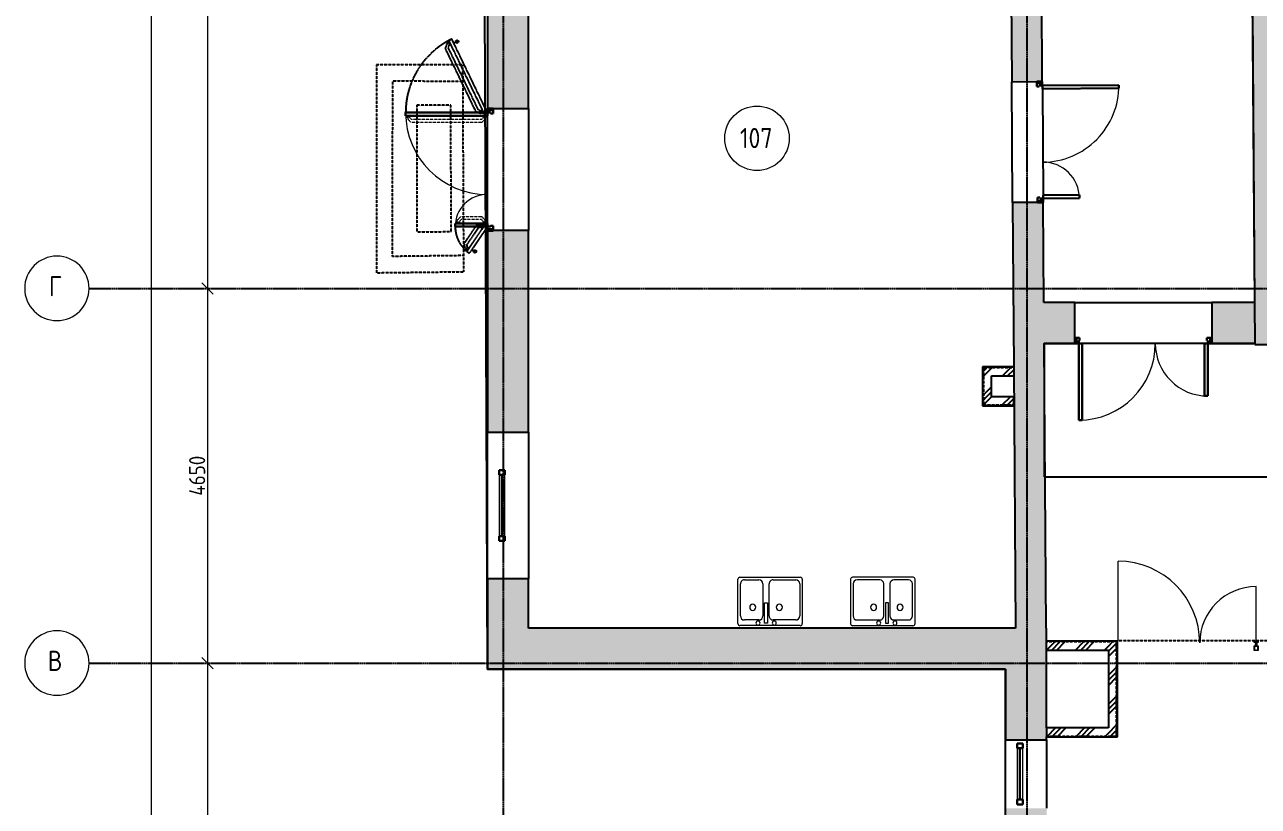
# Model space of a CAD drawing. Header units: millimetres. Extents: x -99936 to 523262, y -63190 to 327013.
# Drawn here: x -11886 to 3430, y 6829 to 16529 of the extents above; entities that cross this region are included whole.
import ezdxf

# ---------------------------------------------------------------- set-up
doc = ezdxf.new("R2010")
doc.units = ezdxf.units.MM
for name, pattern in [('ADSK_Линия сетки', [25, 20, -2.5, 0, -2.5]), ('ADSK_Сверху', [4.5, 3, -1.5]), ('ADSK_Снесено', [4.5, 3, -1.5]), ('ADSK_Штриховая_ш2 п1', [3, 2, -1])]:
    doc.linetypes.add(name, pattern=pattern)
for name, color, linetype, lineweight, true_color in [('_ Окна', 5, 'Continuous', 30, 0x0000ff), ('Линии', 7, 'Continuous', 9, 0x00a600), ('Стены внутренние', 5, 'Continuous', 18, 0x0000ff), ('Стены наружные', 1, 'ADSK_Снесено', 18, 0xff0000)]:
    doc.layers.add(name, color=color, linetype=linetype, lineweight=lineweight, true_color=true_color)
for name, color, linetype, lineweight in [('Витраж', 251, 'Continuous', 18), ('Двери', 251, 'Continuous', 18), ('Марки помещений', 7, 'Continuous', 20), ('Окна', 251, 'Continuous', 18), ('Оси', 7, 'Continuous', 9), ('Перекрытие', 7, 'Continuous', 18), ('Сантехника', 251, 'Continuous', 18), ('Узлы', 7, 'Continuous', 18)]:
    doc.layers.add(name, color=color, linetype=linetype, lineweight=lineweight)
doc.layers.get('Витраж').off()
doc.styles.add('GOST Common_1', font='GOST Common_0.ttf', dxfattribs={"width": 0.9, "height": 200})
doc.styles.add('GOST Common_2', font='GOST Common_0.ttf', dxfattribs={"width": 0.9, "height": 250})
doc.styles.add('ISOCPEUR', font='isocpeur.ttf', dxfattribs={"height": 250})
doc.dimstyles.new('ADSK_Основной_2_мм_Округление_до_1_мм', dxfattribs={"dimscale": 304.8, "dimtxt": 201.142999, "dimasz": 0.463911, "dimexe": 0.492126, "dimexo": 0.492126, "dimgap": 0.098425, "dimtad": 1, "dimdec": 0, "dimdsep": 46, "dimtxsty": 'GOST Common_1', "dimblk1": 'OBLIQUE', "dimblk2": 'OBLIQUE', "dimsah": 1, "dimcen": 0.09, "dimdle": 0.492126, "dimazin": 2, "dimtfac": 1, "dimtdec": 4, "dimtix": 1, "dimtmove": 0, "dimatfit": 3, "dimfxl": 1, "dimtvp": 1, "dimtolj": 1, "dimtzin": 0, "dimlwd": 20, "dimlwe": 20, "dimarcsym": 2})
pattern_1 = [(45, (0, 0), (-179.605, 179.605), []), (45, (63.5, 0), (0, 359.21), []), (45, (-63.5, 0), (0, 359.21), [])]

# ---------------------------------------------------------------- blocks, each defined once
blk = doc.blocks.new('Витраж-тент со смещением вовне - 60мм 30 сдвиг-1466941-01 План 1-го этажа маркировочный')
at = {"layer": '_ Окна'}
for p, q in [((-379, 25), (-379, -45)), ((-379, 25), (-319, 25)), ((-379, -45), (-379, 25)), ((-319, 25), (-319, -45)), ((379, 25), (319, 25)), ((319, 25), (319, -45)), ((379, -45), (379, 25)), ((379, -45), (379, 25)), ((-319, -45), (-379, -45)), ((-319, -10), (319, -10)), ((319, -45), (379, -45))]:
    blk.add_line(p, q, dxfattribs=at)
at = {"layer": 'Окна'}
for p, q in [((319, 25), (-319, 25)), ((-319, -45), (319, -45))]:
    blk.add_line(p, q, dxfattribs=at)
blk = doc.blocks.new('Витраж-тент со смещением вовне - 60мм 30 сдвиг-1466942-01 План 1-го этажа маркировочный')
at = {"layer": '_ Окна'}
for p, q in [((-440, 25), (-440, -45)), ((-440, 25), (-380, 25)), ((-440, -45), (-440, 25)), ((-380, 25), (-380, -45)), ((440, 25), (380, 25)), ((380, 25), (380, -45)), ((440, -45), (440, 25)), ((440, -45), (440, 25)), ((-380, -45), (-440, -45)), ((-380, -10), (380, -10)), ((380, -45), (440, -45))]:
    blk.add_line(p, q, dxfattribs=at)
at = {"layer": 'Окна'}
for p, q in [((380, 25), (-380, 25)), ((-380, -45), (380, -45))]:
    blk.add_line(p, q, dxfattribs=at)
blk = doc.blocks.new('AC_Дверь_Двупольная - Д-11п 1500х2200h-2039715-01 План 1-го этажа маркировочный')
at = {"layer": 'Двери', "lineweight": 30}
for p, q in [((-700, 1140), (-660, 1140)), ((-700, 190), (-700, 1140)), ((-660, 1140), (-660, 190)), ((700, 640), (660, 640)), ((660, 640), (660, 190)), ((700, 190), (700, 640)), ((-750, 190), (-730, 190)), ((-750, 120), (-750, 190)), ((-730, 190), (-700, 190)), ((-730, 120), (-730, 190)), ((-730, 190), (-730, 120)), ((-660, 190), (-700, 190)), ((-700, 190), (-700, 150)), ((660, 190), (700, 190)), ((730, 190), (700, 190)), ((700, 190), (700, 150)), ((730, 120), (730, 190)), ((750, 190), (730, 190)), ((730, 190), (730, 120)), ((750, 120), (750, 190)), ((-730, 120), (-750, 120)), ((-690, 120), (-730, 120)), ((-700, 150), (-690, 150)), ((-690, 150), (-690, 120)), ((700, 150), (690, 150)), ((690, 150), (690, 120)), ((690, 120), (730, 120)), ((730, 120), (750, 120))]:
    blk.add_line(p, q, dxfattribs=at)
at = {"layer": 'Двери'}
for centre, radius, start, end in [((-700, 190), 950, 360, 90), ((700, 190), 450, 90, 180)]:
    blk.add_arc(centre, radius, start, end, dxfattribs=at)
blk = doc.blocks.new('AC_Дверь_Двупольная - Д-15л 1700х2200h-2039711-01 План 1-го этажа маркировочный')
at = {"layer": 'Двери', "lineweight": 30}
for p, q in [((800, 1205), (760, 1205)), ((760, 1205), (760, 255)), ((800, 255), (800, 1205)), ((-800, 905), (-760, 905)), ((-800, 255), (-800, 905)), ((-760, 905), (-760, 255)), ((-850, 255), (-830, 255)), ((-850, 185), (-850, 255)), ((-830, 185), (-850, 185)), ((-830, 255), (-800, 255)), ((-830, 185), (-830, 255)), ((-830, 255), (-830, 185)), ((-790, 185), (-830, 185)), ((-760, 255), (-800, 255)), ((-800, 255), (-800, 215)), ((-800, 215), (-790, 215)), ((-790, 215), (-790, 185)), ((760, 255), (800, 255)), ((800, 215), (790, 215)), ((790, 215), (790, 185)), ((790, 185), (830, 185)), ((830, 255), (800, 255)), ((800, 255), (800, 215)), ((830, 185), (830, 255)), ((850, 255), (830, 255)), ((830, 255), (830, 185)), ((830, 185), (850, 185)), ((850, 185), (850, 255))]:
    blk.add_line(p, q, dxfattribs=at)
at = {"layer": 'Двери'}
for centre, radius, start, end in [((800, 255), 950, 90, 180), ((-800, 255), 650, 360, 90)]:
    blk.add_arc(centre, radius, start, end, dxfattribs=at)
blk = doc.blocks.new('AC_Дверь_Двупольная - ДН-6л 1515х2200h-2039697-01 План 1-го этажа маркировочный')
at = {"layer": 'Двери', "linetype": 'ADSK_Сверху', "lineweight": 9}
for p, q in [((628, 1244), (585, 1202)), ((651, 1226), (621, 1196)), ((651, 1244), (628, 1244)), ((667, 1255), (651, 1255)), ((651, 1255), (651, 1217)), ((651, 1236), (651, 1244)), ((585, 323), (585, 1202)), ((621, 329), (621, 1196)), ((651, 1217), (667, 1217)), ((-668, 640), (-652, 640)), ((-652, 640), (-652, 602)), ((-652, 621), (-652, 629)), ((-652, 629), (-628, 629)), ((-628, 629), (-585, 587)), ((-652, 602), (-668, 602)), ((-652, 611), (-621, 581)), ((-621, 329), (-621, 581)), ((-585, 323), (-585, 587)), ((-652, 309), (-668, 309)), ((-652, 299), (-621, 329)), ((-652, 270), (-652, 309)), ((-628, 281), (-585, 323)), ((628, 281), (585, 323)), ((651, 299), (621, 329)), ((651, 270), (651, 309)), ((651, 309), (667, 309)), ((-668, 270), (-652, 270)), ((-652, 289), (-652, 281)), ((-652, 281), (-628, 281)), ((651, 281), (628, 281)), ((667, 270), (651, 270))]:
    blk.add_line(p, q, dxfattribs=at)
at = {"layer": 'Двери', "lineweight": 30}
for p, q in [((707, 1270), (667, 1270)), ((667, 1270), (667, 255)), ((707, 255), (707, 1270)), ((-708, 655), (-668, 655)), ((-708, 255), (-708, 655)), ((-668, 655), (-668, 255)), ((-758, 255), (-738, 255)), ((-758, 185), (-758, 255)), ((-738, 185), (-758, 185)), ((-738, 255), (-708, 255)), ((-738, 185), (-738, 255)), ((-738, 255), (-738, 185)), ((-698, 185), (-738, 185)), ((-668, 255), (-708, 255)), ((-708, 255), (-708, 215)), ((-708, 215), (-698, 215)), ((-698, 215), (-698, 185)), ((667, 255), (707, 255)), ((707, 215), (697, 215)), ((697, 215), (697, 185)), ((697, 185), (737, 185)), ((737, 255), (707, 255)), ((707, 255), (707, 215)), ((737, 185), (737, 255)), ((757, 255), (737, 255)), ((737, 255), (737, 185)), ((737, 185), (757, 185)), ((757, 185), (757, 255))]:
    blk.add_line(p, q, dxfattribs=at)
at = {"layer": 'Двери'}
for centre, radius, start, end in [((707, 255), 1015, 90, 180), ((-708, 255), 400, 360, 90)]:
    blk.add_arc(centre, radius, start, end, dxfattribs=at)
blk = doc.blocks.new('Прямоугольный импост - 48х116-1503859-01 План 1-го этажа маркировочный')
at = {"layer": 'Узлы', "color": 5, "true_color": 0x0000ff}
for p, q in [((-24, 77), (-24, 20)), ((24, 77), (-24, 77)), ((-24, 20), (-18, 20)), ((-21, 23), (-21, 74)), ((-21, 74), (-17, 74)), ((-21, 26), (-21, 23)), ((-21, 23), (-21, 23)), ((-4, 27), (-20, 27)), ((-17, 24), (-16, 24)), ((-15, 72), (-15, 71)), ((-15, 71), (-9, 71)), ((-15, 20), (-12, 20)), ((-11, 21), (-11, 24)), ((-10, 24), (-6, 24)), ((-10, 24), (-10, 22)), ((-10, 22), (-8, 22)), ((-9, 71), (-9, 72)), ((-8, 74), (8, 74)), ((-8, 22), (-8, 2)), ((-8, 2), (-7, 2)), ((-8, -14), (-8, 0)), ((-7, 0), (-8, 0)), ((-6, 2), (-6, 1)), ((-5, 24), (-5, 21)), ((-5, 5), (-5, 23)), ((-3, 5), (-5, 5)), ((-4, 20), (-1, 20)), ((-3, 24), (-3, 25)), ((3, 24), (-3, 24)), ((-3, -1), (-1, 4)), ((-1, 20), (0, 21)), ((0, 21), (1, 20)), ((1, 20), (4, 20)), ((1, 4), (3, -1)), ((3, 25), (3, 24)), ((5, 5), (3, 5)), ((20, 27), (4, 27)), ((5, 21), (5, 24)), ((5, 23), (5, 5)), ((6, 24), (10, 24)), ((6, 1), (6, 2)), ((7, 2), (8, 2)), ((8, 0), (7, 0)), ((8, 2), (8, 22)), ((8, 22), (10, 22)), ((8, -14), (8, 0)), ((9, 72), (9, 71)), ((9, 71), (15, 71)), ((10, 22), (10, 24)), ((11, 24), (11, 21)), ((12, 20), (15, 20)), ((15, 71), (15, 72)), ((16, 24), (17, 24)), ((17, 74), (21, 74)), ((18, 20), (24, 20)), ((21, 74), (21, 23)), ((21, 23), (21, 26)), ((21, 23), (21, 23)), ((24, 20), (24, 77)), ((-24, -20), (-24, -25)), ((-24, -27), (-24, -39)), ((-24, -39), (24, -39)), ((-21, -20), (-23, -20)), ((-23, -25), (-22, -25)), ((-23, -38), (-23, -28)), ((-23, -28), (-22, -28)), ((-7, -38), (-23, -38)), ((-22, -26), (-22, -26)), ((-22, -28), (-19, -33)), ((-18, -23), (-21, -23)), ((-19, -29), (-19, -25)), ((-19, -25), (-16, -25)), ((-17, -32), (-19, -29)), ((-6, -20), (-17, -20)), ((-15, -24), (-15, -22)), ((-15, -22), (-8, -22)), ((-7, -14), (-8, -14)), ((-8, -22), (-8, -23)), ((0, -23), (-8, -23)), ((-7, -14), (-7, -14)), ((-7, -14), (-6, -14)), ((0, -38), (-7, -38)), ((-6, -14), (-4, -14)), ((-5, -19), (-6, -20)), ((-2, -1), (-5, -4)), ((-5, -4), (-5, -14)), ((-5, -4), (5, -4)), ((5, -20), (-5, -20)), ((-5, -20), (-5, -19)), ((-4, -14), (-4, -14)), ((-4, -14), (-4, -14)), ((-4, -14), (-3, -14)), ((-3, -14), (-3, -1)), ((2, -1), (-2, -1)), ((0, -22), (0, -23)), ((0, -23), (0, -22)), ((8, -23), (0, -23)), ((16, -38), (0, -38)), ((5, -4), (2, -1)), ((3, -1), (3, -14)), ((3, -14), (4, -14)), ((4, -14), (4, -14)), ((4, -14), (4, -14)), ((4, -14), (6, -14)), ((5, -4), (5, -14)), ((6, -20), (5, -19)), ((5, -19), (5, -20)), ((6, -14), (7, -14)), ((17, -20), (6, -20)), ((7, -14), (7, -14)), ((8, -14), (7, -14)), ((8, -23), (8, -22)), ((8, -22), (15, -22)), ((15, -22), (15, -24)), ((16, -25), (19, -25)), ((23, -38), (16, -38)), ((17, -22), (17, -22)), ((19, -29), (17, -32)), ((21, -23), (18, -23)), ((19, -25), (19, -29)), ((19, -33), (22, -28)), ((23, -20), (21, -20)), ((22, -22), (22, -22)), ((22, -25), (23, -25)), ((22, -26), (22, -26)), ((22, -28), (23, -28)), ((23, -28), (23, -38)), ((24, -25), (24, -20)), ((24, -39), (24, -27))]:
    blk.add_line(p, q, dxfattribs=at)
at = {"layer": 'Узлы', "color": 5, "lineweight": 9, "true_color": 0x0000ff}
for p, q in [((0, 29), (-2, 27)), ((-2, 27), (-2, -1)), ((2, 27), (0, 29)), ((2, -1), (2, 27)), ((-8, -20), (-8, -14)), ((-6, -24), (-6, -23)), ((6, -24), (-6, -24)), ((-5, -27), (-5, -24)), ((-5, -27), (5, -27)), ((4, -28), (-4, -28)), ((-3, -14), (-3, -20)), ((-3, -27), (-3, -24)), ((3, -14), (3, -20)), ((3, -27), (3, -24)), ((5, -27), (5, -24)), ((6, -23), (6, -24)), ((8, -14), (8, -20))]:
    blk.add_line(p, q, dxfattribs=at)
at = {"layer": 'Узлы', "color": 5, "true_color": 0x0000ff}
for centre, radius, start, end in [((-20, 26), 0.762, 90, 180), ((-17, 23), 1.27, 90, 180), ((-16, 23), 2.29, 180, 225.1897), ((-18, 21), 0.381, 270, 45.1897), ((-17, 72), 1.52, 0, 90), ((-16, 23), 1.27, 0, 90), ((-17, 23), 2.29, 314.8103, 0), ((-15, 21), 0.381, 134.8103, 270), ((-12, 21), 0.762, 270, 0), ((-10, 24), 0.762, 90, 180), ((-10, 22), 0.762, 180, 270), ((-8, 72), 1.52, 90, 180), ((-8, 2), 0.254, 180, 270), ((-8, 0), 0.254, 90, 180), ((-7, 23), 1.52, 360, 90), ((-7, 2), 0.254, 360, 90), ((-7, 1), 0.254, 270, 360), ((-6, 24), 0.762, 0, 90), ((-4, 21), 0.762, 180, 270), ((-4, 25), 1.52, 360, 90), ((0, 4), 3.63, 17.5064, 162.4936), ((0, 4), 1.09, 15, 165), ((4, 25), 1.52, 90, 180), ((4, 21), 0.762, 270, 0), ((6, 24), 0.762, 90, 180), ((7, 23), 1.52, 90, 180), ((7, 2), 0.254, 90, 180), ((7, 1), 0.254, 180, 270), ((8, 72), 1.52, 0, 90), ((8, 2), 0.254, 270, 0), ((8, 0), 0.254, 0, 90), ((10, 24), 0.762, 0, 90), ((10, 22), 0.762, 270, 0), ((12, 21), 0.762, 180, 270), ((17, 72), 1.52, 90, 180), ((16, 23), 1.27, 90, 180), ((17, 23), 2.29, 180, 225.1897), ((15, 21), 0.381, 270, 45.1897), ((17, 23), 1.27, 0, 90), ((16, 23), 2.29, 314.8103, 0), ((18, 21), 0.381, 134.8103, 270), ((20, 26), 0.762, 0, 90), ((-23, -20), 0.508, 90, 180), ((-23, -25), 0.762, 180, 270), ((-22, -27), 1.52, 90, 180), ((-20, -22), 2.29, 134.8103, 180), ((-21, -22), 1.27, 180, 270), ((-22, -27), 1.27, 288.6629, 90), ((-22, -27), 1.02, 270, 90), ((-21, -20), 0.381, 314.8103, 90), ((-18, -32), 1.02, 210, 30), ((-17, -20), 0.381, 90, 225.1897), ((-19, -22), 2.29, 0, 45.1897), ((-18, -22), 1.27, 270, 0), ((-16, -24), 1.52, 270, 0), ((16, -24), 1.52, 180, 270), ((17, -20), 0.381, 314.8103, 90), ((19, -22), 2.29, 134.8103, 180), ((18, -22), 1.27, 180, 270), ((18, -32), 1.02, 150, 330), ((20, -22), 2.29, 0, 45.1897), ((21, -20), 0.381, 90, 225.1897), ((21, -22), 1.27, 270, 0), ((22, -27), 1.27, 90, 251.3371), ((22, -27), 1.02, 90, 270), ((22, -27), 1.52, 360, 90), ((23, -20), 0.508, 0, 90), ((23, -25), 0.762, 270, 0)]:
    blk.add_arc(centre, radius, start, end, dxfattribs=at)
at = {"layer": 'Узлы', "color": 5, "lineweight": 9, "true_color": 0x0000ff}
for centre, radius, start, end in [((-4, -27), 1.38, 200.9416, 339.0732), ((0, -24), 4.19, 234.2873, 305.7127), ((4, -27), 1.38, 200.9416, 339.0732)]:
    blk.add_arc(centre, radius, start, end, dxfattribs=at)
blk = doc.blocks.new('Дверь-Витраж-Двойная-Витрина - Дв-3-1857484-01 План 1-го этажа маркировочный')
at = {"layer": 'Двери'}
for p, q in [((-857.40625, 40), (-857.40625, 1030.3625)), ((857.40625, 40), (857.40625, 715.55))]:
    blk.add_line(p, q, dxfattribs=at)
for centre, radius, start, end in [((-857.40625, 15.55), 1014.8125, 0, 90), ((857.40625, 15.55), 700, 90, 180)]:
    blk.add_arc(centre, radius, start, end, dxfattribs=at)
blk = doc.blocks.new('Раковина-Двойная-2D - 800 x 600 мм-1933146-01 План 1-го этажа маркировочный')
at = {"layer": 'Сантехника'}
for p, q in [((660, 616), (-93, 616)), ((-118, 591), (-118, 41)), ((-87, 534), (-87, 136)), ((244, 584), (-37, 584)), ((294, 136), (294, 534)), ((370, 534), (370, 136)), ((600, 584), (420, 584)), ((650, 136), (650, 534)), ((682, 41), (682, 591)), ((313, 301), (313, 46)), ((351, 301), (313, 301)), ((351, 46), (351, 301)), ((-93, 16), (656, 16)), ((-37, 86), (244, 86)), ((313, 46), (351, 46)), ((420, 86), (600, 86))]:
    blk.add_line(p, q, dxfattribs=at)
for centre, radius, start, end in [((-93, 591), 25.4, 90, 180), ((656, 591), 25.4, 0.0203, 90.0203), ((-37, 534), 50, 90, 180), ((244, 534), 50, 360, 90), ((420, 534), 50, 90, 180), ((600, 534), 50, 360, 90), ((167, 244), 38.1, 360, 180), ((167, 244), 38.1, 180, 360), ((496, 244), 38.1, 360, 180), ((496, 244), 38.1, 180, 360), ((-93, 41), 25.4, 180, 270), ((-37, 136), 50, 180, 270), ((230, 48), 25.4, 360, 180), ((230, 48), 25.4, 180, 360), ((244, 136), 50, 270, 0), ((420, 136), 50, 180, 270), ((432, 48), 25.4, 360, 180), ((432, 48), 25.4, 180, 360), ((600, 136), 50, 270, 0), ((656, 41), 25.4, 270, 0)]:
    blk.add_arc(centre, radius, start, end, dxfattribs=at)
blk = doc.blocks.new('Раковина-Двойная-2D - 800 x 600 мм-1933214-01 План 1-го этажа маркировочный')
at = {"layer": 'Сантехника'}
for p, q in [((-118, -591), (-118, -41)), ((-93, -16), (656, -16)), ((-87, -534), (-87, -136)), ((-37, -86), (244, -86)), ((294, -136), (294, -534)), ((313, -301), (313, -46)), ((313, -46), (351, -46)), ((351, -46), (351, -301)), ((370, -534), (370, -136)), ((420, -86), (600, -86)), ((650, -136), (650, -534)), ((682, -41), (682, -591)), ((351, -301), (313, -301)), ((244, -584), (-37, -584)), ((600, -584), (420, -584)), ((660, -616), (-93, -616))]:
    blk.add_line(p, q, dxfattribs=at)
for centre, radius, start, end in [((-93, -41), 25.4, 90, 180), ((-37, -136), 50, 90, 180), ((230, -48), 25.4, 0, 180), ((230, -48), 25.4, 180, 0), ((244, -136), 50, 360, 90), ((420, -136), 50, 90, 180), ((432, -48), 25.4, 0, 180), ((432, -48), 25.4, 180, 0), ((600, -136), 50, 0, 90), ((656, -41), 25.4, 0, 90), ((167, -244), 38.1, 0, 180), ((167, -244), 38.1, 180, 0), ((496, -244), 38.1, 0, 180), ((496, -244), 38.1, 180, 0), ((-93, -591), 25.4, 180, 270), ((-37, -534), 50, 180, 270), ((244, -534), 50, 270, 0), ((420, -534), 50, 180, 270), ((600, -534), 50, 270, 0), ((656, -591), 25.4, 269.9797, 359.9797)]:
    blk.add_arc(centre, radius, start, end, dxfattribs=at)
blk = doc.blocks.new('Ось сетки - Круг_Ø8 мм-6577-01 План 1-го этажа маркировочный')
at = {"layer": 'Оси', "lineweight": 20}
for start, end in [(360, 180), (180, 360)]:
    blk.add_arc((0, 0), 4, start, end, dxfattribs=at)
blk = doc.blocks.new('ADSK_Марка_Помещение_ОдноЗначение - Номер-247393-01 План 1-го этажа маркировочный')
at = {"layer": 'Марки помещений'}
blk.add_circle((0, 0), 4, dxfattribs=at)
blk = doc.blocks.new('_Oblique')
at = {"color": 0, "linetype": 'ByBlock', "lineweight": -2}
blk.add_line((-0.5, -0.5), (0.5, 0.5), dxfattribs=at)
blk = doc.blocks.new('DIMBLOCK15-01 План 1-го этажа маркировочный')
at = {"color": 0, "lineweight": 20, "transparency": 16777216}
for p, q in [((-9615, 20707), (-9615, 13107)), ((-9665, 20557), (-9765, 20557)), ((-9665, 13257), (-9765, 13257))]:
    blk.add_line(p, q, dxfattribs=at)
at = {"layer": 'Defpoints', "color": 0, "transparency": 16777216}
for p in [(-9515, 20557), (-9615, 13257), (-9515, 13257)]:
    blk.add_point(p, dxfattribs=at)
at = {"color": 0, "lineweight": 20, "transparency": 16777216, "xscale": 141.4, "yscale": 141.4, "zscale": 141.4}
for p, rotation in [((-9615, 20557), 90), ((-9615, 13257), 270)]:
    blk.add_blockref('_Oblique', p, dxfattribs=dict(at, rotation=rotation))
at = {"color": 0, "lineweight": 25, "transparency": 16777216, "insert": (-9745, 16907), "char_height": 200, "width": 605.47, "attachment_point": 5, "rotation": 90, "style": 'GOST Common_1'}
blk.add_mtext('\\A1;7300', dxfattribs=at)
blk = doc.blocks.new('DIMBLOCK16-01 План 1-го этажа маркировочный')
at = {"color": 0, "lineweight": 20, "transparency": 16777216}
for p, q in [((-9615, 13407), (-9615, 8457)), ((-9665, 13257), (-9765, 13257)), ((-9665, 8607), (-9765, 8607))]:
    blk.add_line(p, q, dxfattribs=at)
at = {"layer": 'Defpoints', "color": 0, "transparency": 16777216}
for p in [(-9515, 13257), (-9615, 8607), (-9515, 8607)]:
    blk.add_point(p, dxfattribs=at)
at = {"color": 0, "lineweight": 20, "transparency": 16777216, "xscale": 141.4, "yscale": 141.4, "zscale": 141.4}
for p, rotation in [((-9615, 13257), 90), ((-9615, 8607), 270)]:
    blk.add_blockref('_Oblique', p, dxfattribs=dict(at, rotation=rotation))
at = {"color": 0, "lineweight": 25, "transparency": 16777216, "insert": (-9745, 10932), "char_height": 200, "width": 625.93, "attachment_point": 5, "rotation": 90, "style": 'GOST Common_1'}
blk.add_mtext('\\A1;4650', dxfattribs=at)
blk = doc.blocks.new('DIMBLOCK17-01 План 1-го этажа маркировочный')
at = {"color": 0, "lineweight": 20, "transparency": 16777216}
for p, q in [((-9615, 8757), (-9615, 1957)), ((-9665, 8607), (-9765, 8607)), ((-9665, 2107), (-9765, 2107))]:
    blk.add_line(p, q, dxfattribs=at)
at = {"layer": 'Defpoints', "color": 0, "transparency": 16777216}
for p in [(-9515, 8607), (-9615, 2107), (-9515, 2107)]:
    blk.add_point(p, dxfattribs=at)
at = {"color": 0, "lineweight": 20, "transparency": 16777216, "xscale": 141.4, "yscale": 141.4, "zscale": 141.4}
for p, rotation in [((-9615, 8607), 90), ((-9615, 2107), 270)]:
    blk.add_blockref('_Oblique', p, dxfattribs=dict(at, rotation=rotation))
at = {"color": 0, "lineweight": 25, "transparency": 16777216, "insert": (-9745, 5357), "char_height": 200, "width": 605.47, "attachment_point": 5, "rotation": 90, "style": 'GOST Common_1'}
blk.add_mtext('\\A1;6500', dxfattribs=at)
blk = doc.blocks.new('DIMBLOCK20-01 План 1-го этажа маркировочный')
at = {"color": 0, "lineweight": 20, "transparency": 16777216}
for p, q in [((-10315, 43507), (-10315, -1993)), ((-10365, 43357), (-10465, 43357)), ((-10365, -1843), (-10465, -1843))]:
    blk.add_line(p, q, dxfattribs=at)
at = {"layer": 'Defpoints', "color": 0, "transparency": 16777216}
for p in [(-10215, 43357), (-10315, -1843), (-10215, -1843)]:
    blk.add_point(p, dxfattribs=at)
at = {"color": 0, "lineweight": 20, "transparency": 16777216, "xscale": 141.4, "yscale": 141.4, "zscale": 141.4}
for p, rotation in [((-10315, 43357), 90), ((-10315, -1843), 270)]:
    blk.add_blockref('_Oblique', p, dxfattribs=dict(at, rotation=rotation))
at = {"color": 0, "lineweight": 25, "transparency": 16777216, "insert": (-10445, 20757), "char_height": 200, "width": 777.3, "attachment_point": 5, "rotation": 90, "style": 'GOST Common_1'}
blk.add_mtext('\\A1;45200', dxfattribs=at)

msp = doc.modelspace()

# ---------------------------------------------------------------- hatches: boundary and pattern name
at = {"layer": 'Стены внутренние', "lineweight": 25, "true_color": 0x636466}
h = msp.add_hatch(color=251, dxfattribs=at)
h.paths.add_polyline_path([(795.639, 9039.252), (758.964, 14323.567), (378.973, 14320.93), (415.63, 9039.252), (771.126, 9039.252)])
h.paths.add_polyline_path([(368.563, 15820.894), (748.554, 15823.531), (716.715, 20410.991), (336.706, 20410.991)])
msp.add_hatch(color=251, dxfattribs=at).paths.add_polyline_path([(3385.31, 12558.314), (3765.311, 12559.471), (3710.121, 20408.632), (3433.499, 20408.632), (3433.499, 20410.991), (3330.095, 20410.991), (3385.302, 12559.471)])
h = msp.add_hatch(color=251, dxfattribs=at)
h.paths.add_polyline_path([(2851.702, 12571.218), (3385.219, 12571.218), (3381.633, 13081.218), (2851.702, 13081.218), (2851.702, 12641.218)])
h.paths.add_polyline_path([(1047.013, 12571.218), (1151.702, 12571.218), (1151.702, 13081.218), (767.587, 13081.218), (771.126, 12571.218), (795.639, 12571.218)])
h = msp.add_hatch(dxfattribs=at)
h.set_pattern_fill('FP_3', color=251, style=0, pattern_type=2)
h.set_pattern_definition(pattern_1)
h.paths.add_polyline_path([(117.509, 11909.869), (117.509, 12272.016), (17.509, 12272.016), (17.509, 11909.869)])
h = msp.add_hatch(dxfattribs=at)
h.set_pattern_fill('FP_3', color=251, style=0, pattern_type=2)
h.set_pattern_definition(pattern_1)
h.paths.add_polyline_path([(378.973, 12172.016), (393.888, 12172.016), (393.194, 12272.016), (117.509, 12272.016), (117.509, 12172.016)])
h = msp.add_hatch(dxfattribs=at)
h.set_pattern_fill('FP_3', color=251, style=0, pattern_type=2)
h.set_pattern_definition(pattern_1)
h.paths.add_polyline_path([(378.973, 11809.869), (396.401, 11809.869), (395.707, 11909.869), (17.509, 11909.869), (17.509, 11809.869)])
h = msp.add_hatch(dxfattribs=at)
h.set_pattern_fill('FP_3', color=251, style=0, pattern_type=2)
h.set_pattern_definition(pattern_1)
h.paths.add_polyline_path([(1568.378, 8768.396), (1568.378, 8868.396), (800.499, 8868.396), (800.499, 8768.396), (1047.013, 8768.396)])
h = msp.add_hatch(dxfattribs=at)
h.set_pattern_fill('FP_3', color=251, style=0, pattern_type=2)
h.set_pattern_definition(pattern_1)
h.paths.add_polyline_path([(1668.378, 7701.385), (1668.378, 8868.396), (1568.378, 8868.396), (1568.378, 7701.385)])
h = msp.add_hatch(dxfattribs=at)
h.set_pattern_fill('FP_3', color=251, style=0, pattern_type=2)
h.set_pattern_definition(pattern_1)
h.paths.add_polyline_path([(800.499, 7701.385), (1568.378, 7701.385), (1568.378, 7801.385), (800.499, 7801.385)])
at = {"layer": 'Стены наружные', "linetype": 'Continuous', "lineweight": 25, "true_color": 0x636466}
h = msp.add_hatch(color=251, dxfattribs=at)
h.paths.add_polyline_path([(-5801.706, 9039.252), (-5631.042, 9039.252), (-5631.042, 9651.925), (-6141.042, 9651.925), (-6141.042, 9039.252)])
h.paths.add_polyline_path([(-6141.042, 11471.925), (-5631.042, 11471.925), (-5631.042, 13973.303), (-6141.042, 13973.303)])
h.paths.add_polyline_path([(-6071.042, 15488.303), (-5631.042, 15488.303), (-5631.042, 18013.872), (-6141.042, 18013.872), (-6141.042, 15488.303)])
h.paths.add_polyline_path([(-5801.706, 19833.872), (-5631.042, 19833.872), (-5631.042, 20920.991), (-6141.042, 20920.991), (-6141.042, 19833.872)])
msp.add_hatch(color=251, dxfattribs=at).paths.add_polyline_path([(800.499, 8529.252), (800.499, 9039.252), (-6141.042, 9039.252), (-6141.042, 8529.252), (631.316, 8529.252)])
h = msp.add_hatch(color=251, dxfattribs=at)
h.paths.add_polyline_path([(800.499, 272.021), (800.499, 1293.008), (290.499, 1293.008), (290.499, 272.021), (642.359, 272.021)])
h.paths.add_polyline_path([(630.779, 2143.008), (800.499, 2143.008), (800.499, 3145.883), (290.499, 3145.883), (290.499, 2143.008)])
h.paths.add_polyline_path([(637.69, 3995.883), (800.499, 3995.883), (800.499, 4997.905), (290.499, 4997.905), (290.499, 3995.883), (630.779, 3995.883)])
h.paths.add_polyline_path([(290.499, 5847.905), (800.499, 5847.905), (800.499, 6805.894), (290.499, 6805.894)])
h.paths.add_polyline_path([(800.499, 7655.894), (800.499, 8529.252), (290.499, 8529.252), (290.499, 7655.894), (632.544, 7655.894)])

# ---------------------------------------------------------------- linework, layer by layer
at = {"linetype": 'ADSK_Линия сетки', "lineweight": 25}
for p, q in [((-5940.09, -4984.787), (-5940.09, 44421.852)), ((559.91, -4984.787), (559.91, 44421.852)), ((-11086.225, 13256.788), (57141.718, 13256.788)), ((-11086.225, 8606.788), (57141.718, 8606.788))]:
    msp.add_line(p, q, dxfattribs=at)
at = {"color": 251, "lineweight": 25, "true_color": 0x636466}
for points in [[(290.499, 8529.252), (-6141.042, 8529.252), (-6278.751, 43728.869), (3943.499, 43728.869), (3943.499, 20918.632), (3330.095, 20918.632), (3381.633, 13081.218)], [(46033.212, 20934.059), (46033.212, 43759.207), (56032.618, 43759.207), (56213.949, 8532.302), (49933.401, 8532.302), (49933.401, 150.232), (42036.932, 150.232), (42036.932, 2106.788), (31235.974, 2186.478), (31336.395, 2185.737), (31336.395, -2732.567), (18972.644, -2732.567), (18972.644, 2186.478), (8272.997, 2186.478), (8272.997, 272.021), (290.499, 306.788), (290.499, 8529.252)], [(771.126, 10918.396), (46719.852, 10918.396), (46719.852, 20904.566), (46033.212, 20934.059)], [(3381.633, 13081.218), (3385.219, 12571.218), (771.126, 12571.218), (771.126, 10918.396)]]:
    msp.add_lwpolyline(points, dxfattribs=at)
at = {"layer": 'Линии', "color": 251, "linetype": 'ADSK_Штриховая_ш2 п1', "lineweight": 25, "true_color": 0x636466}
for p, q in [((-6643.819, 16294.211), (-6663.7, 16237.04)), ((-6281.083, 15446.461), (-6663.7, 16237.04)), ((-6622.486, 16304.535), (-6643.819, 16294.211)), ((-6614.329, 16287.679), (-6628.31, 16247.473)), ((-6250.944, 15467.743), (-6628.31, 16247.473)), ((-6612.68, 16321.002), (-6627.082, 16314.031)), ((-6627.082, 16314.031), (-6610.31, 16279.377)), ((-6619.215, 16334.503), (-6583.21, 16351.929)), ((-6177.047, 15420.877), (-6619.215, 16334.503)), ((-6610.31, 16279.377), (-6595.908, 16286.347)), ((-6141.042, 15438.303), (-6583.21, 16351.929)), ((-6517.263, 16318.965), (-6557.769, 16299.362)), ((-6141.042, 15438.303), (-6141.042, 15488.303)), ((-6223.912, 15426.581), (-6281.083, 15446.461)), ((-6210.737, 15453.762), (-6250.944, 15467.743)), ((-6202.579, 15436.905), (-6223.912, 15426.581)), ((-6214.755, 15462.064), (-6200.353, 15469.034)), ((-6197.984, 15427.409), (-6214.755, 15462.064)), ((-6183.582, 15434.379), (-6197.984, 15427.409)), ((-6177.047, 15420.877), (-6141.042, 15438.303)), ((-6280.783, 14035.565), (-6428.683, 13817.728)), ((-6174.135, 14045.771), (-6398.821, 13714.839)), ((-6254.054, 14010.132), (-6395.183, 13802.268)), ((-6141.042, 14023.303), (-6365.728, 13692.37)), ((-6221.332, 14046.933), (-6280.783, 14035.565)), ((-6212.243, 14018.127), (-6254.054, 14010.132)), ((-6201.724, 14033.62), (-6221.332, 14046.933)), ((-6195.798, 14042.349), (-6217.424, 14010.496)), ((-6217.424, 14010.496), (-6204.187, 14001.509)), ((-6182.561, 14033.361), (-6195.798, 14042.349)), ((-6141.042, 14023.303), (-6174.135, 14045.771)), ((-6141.042, 13973.303), (-6141.042, 14023.303)), ((-6417.314, 13758.277), (-6428.683, 13817.728)), ((-6387.187, 13760.457), (-6395.183, 13802.268)), ((-6397.706, 13744.964), (-6417.314, 13758.277)), ((-6403.632, 13736.236), (-6382.006, 13768.088)), ((-6390.395, 13727.249), (-6403.632, 13736.236)), ((-6365.728, 13692.37), (-6398.821, 13714.839)), ((-6382.006, 13768.088), (-6368.769, 13759.101)), ((-6295.694, 13715.409), (-6332.924, 13740.686))]:
    msp.add_line(p, q, dxfattribs=at)
for centre in [(-6517.263, 16318.965), (-6295.694, 13715.409)]:
    msp.add_circle(centre, 17, dxfattribs=at)
for centre, radius, start, end in [((-6141.042, 15438.303), 1015, 115.8255993, 180.088892), ((-6141.042, 14023.303), 400, 179.8255993, 235.8255993)]:
    msp.add_arc(centre, radius, start, end, dxfattribs=at)
at = {"layer": 'Перекрытие', "color": 251, "linetype": 'ADSK_Сверху', "lineweight": 25, "true_color": 0x636466}
for p, q in [((-7516.227, 16030.763), (-7519.742, 13450.977)), ((-6448.707, 16030.3), (-7516.227, 16030.763)), ((-6448.707, 16030.3), (-6437.756, 13463.569)), ((-7319.467, 13653.321), (-7316.5, 15830.676)), ((-7316.5, 15830.676), (-6447.853, 15830.3)), ((-7016.908, 15530.546), (-7019.053, 13956.838)), ((-6596.575, 15530.364), (-7016.908, 15530.546)), ((-6589.883, 13961.832), (-6596.575, 15530.364)), ((-7019.053, 13956.838), (-6589.883, 13961.832)), ((-6438.609, 13663.572), (-7319.467, 13653.321)), ((-7519.742, 13450.977), (-6437.756, 13463.569))]:
    msp.add_line(p, q, dxfattribs=at)
at = {"layer": 'Стены внутренние', "color": 251, "lineweight": 25, "true_color": 0x636466}
for p, q in [((336.706, 20410.991), (368.563, 15820.894)), ((748.554, 15823.531), (716.715, 20410.991)), ((3330.095, 20410.991), (3381.633, 13081.218)), ((368.563, 15820.894), (678.556, 15823.045)), ((378.973, 14320.93), (368.563, 15820.894)), ((749.178, 15733.533), (758.34, 14413.565)), ((688.966, 14323.081), (378.973, 14320.93)), ((378.973, 14320.93), (393.11, 12284.016)), ((767.587, 13081.218), (758.964, 14323.567)), ((1151.702, 13081.218), (767.587, 13081.218)), ((1151.702, 12641.218), (1151.702, 13081.218)), ((1151.702, 13081.218), (2851.702, 13081.218)), ((3381.633, 13081.218), (2851.702, 13081.218)), ((2851.702, 13081.218), (2851.702, 12641.218)), ((771.126, 12571.218), (1151.702, 12571.218)), ((795.639, 9039.252), (771.126, 12571.218)), ((2761.702, 12571.218), (1241.702, 12571.218)), ((2851.702, 12571.218), (3385.219, 12571.218)), ((3385.219, 12571.218), (3385.31, 12558.314)), ((3385.31, 12558.314), (4592.058, 12561.987)), ((5.509, 12284.016), (5.509, 11797.869)), ((393.11, 12284.016), (5.509, 12284.016)), ((393.124, 12282.016), (415.63, 9039.252)), ((117.509, 11909.869), (117.509, 12172.016)), ((117.509, 12172.016), (393.888, 12172.016)), ((5.509, 11797.869), (396.484, 11797.869)), ((395.711, 11909.869), (117.509, 11909.869)), ((396.484, 11797.869), (395.711, 11909.869)), ((1680.378, 8880.396), (800.499, 8880.396)), ((800.499, 8768.396), (1568.378, 8768.396)), ((1568.378, 8768.396), (1568.378, 7801.385)), ((1680.378, 7689.385), (1680.378, 8880.396)), ((1568.378, 7801.385), (800.499, 7801.385)), ((800.499, 7801.385), (800.499, 7691.385)), ((800.499, 7689.385), (1680.378, 7689.385))]:
    msp.add_line(p, q, dxfattribs=at)
at = {"layer": 'Стены внутренние', "color": 251, "linetype": 'ADSK_Сверху', "lineweight": 25, "true_color": 0x636466}
for p in [(7361.378, 8884.396), (1680.378, 8880.396)]:
    msp.add_line(p, (1680.378, 8884.396), dxfattribs=at)
at = {"layer": 'Стены наружные', "color": 251, "linetype": 'Continuous', "lineweight": 25, "true_color": 0x636466}
for p, q in [((-6141.042, 18013.872), (-6141.042, 15488.303)), ((-5631.042, 15488.303), (-5631.042, 18013.872)), ((-6071.042, 15488.303), (-5631.042, 15488.303)), ((-5631.042, 15488.303), (-5631.042, 13973.303)), ((-6141.042, 14063.303), (-6141.042, 15398.303)), ((-6141.042, 13973.303), (-6141.042, 11471.925)), ((-5631.042, 13973.303), (-6071.042, 13973.303)), ((-5631.042, 11471.925), (-5631.042, 13973.303)), ((-6141.042, 11471.925), (-5631.042, 11471.925)), ((-6141.042, 9651.925), (-6141.042, 11471.925)), ((-5631.042, 11471.925), (-5631.042, 9651.925)), ((-6141.042, 9651.925), (-6141.042, 8529.252)), ((-5631.042, 9651.925), (-6141.042, 9651.925)), ((-5631.042, 9039.252), (-5631.042, 9651.925)), ((415.63, 9039.252), (-5631.042, 9039.252)), ((800.499, 9039.252), (795.639, 9039.252)), ((800.499, 7801.385), (800.499, 9039.252)), ((-6141.042, 8529.252), (290.499, 8529.252)), ((290.499, 8529.252), (290.499, 7655.894)), ((800.499, 7655.894), (800.499, 7689.385)), ((290.499, 7655.894), (800.499, 7655.894)), ((290.499, 6805.894), (290.499, 7655.894)), ((800.499, 7655.894), (800.499, 6805.894))]:
    msp.add_line(p, q, dxfattribs=at)
at = {"layer": 'Стены наружные', "color": 251, "lineweight": 25, "true_color": 0x636466}
for p, q in [((393.124, 12282.016), (5.509, 12282.016)), ((7.509, 12284.016), (7.509, 11797.869)), ((17.509, 12282.016), (17.509, 12284.016)), ((17.509, 12272.016), (17.509, 11809.869)), ((393.194, 12272.016), (17.509, 12272.016)), ((393.124, 12282.016), (393.11, 12284.016)), ((7.509, 11809.869), (5.509, 11809.869)), ((5.509, 11799.869), (396.47, 11799.869)), ((17.509, 11809.869), (396.401, 11809.869)), ((1680.378, 8878.396), (800.499, 8878.396)), ((1668.378, 8868.396), (800.499, 8868.396)), ((1668.378, 8880.396), (1668.378, 8878.396)), ((1668.378, 7701.385), (1668.378, 8868.396)), ((1678.378, 7689.385), (1678.378, 8880.396)), ((800.499, 7701.385), (1668.378, 7701.385)), ((800.499, 7691.385), (800.499, 7689.385)), ((800.499, 7691.385), (1680.378, 7691.385)), ((1668.378, 7691.385), (1668.378, 7689.385))]:
    msp.add_line(p, q, dxfattribs=at)

# ---------------------------------------------------------------- block references
at = {"lineweight": 25, "xscale": 99.99999999999993, "yscale": 99.99999999999993, "zscale": 99.99999999999993, "rotation": 269.9999999999994}
for p in [(-11486.225, 13256.788), (-11486.225, 8606.788)]:
    msp.add_blockref('Ось сетки - Круг_Ø8 мм-6577-01 План 1-го этажа маркировочный', p, dxfattribs=at)
at = {"layer": '_ Окна', "color": 251, "lineweight": 25, "true_color": 0x636466, "rotation": 89.99999999999993}
for name, p in [('Витраж-тент со смещением вовне - 60мм 30 сдвиг-1466942-01 План 1-го этажа маркировочный', (-5971.042, 10561.925)), ('Витраж-тент со смещением вовне - 60мм 30 сдвиг-1466941-01 План 1-го этажа маркировочный', (460.499, 7230.894))]:
    msp.add_blockref(name, p, dxfattribs=at)
at = {"layer": 'Витраж', "color": 251, "lineweight": 25, "true_color": 0x636466, "extrusion": (0, 0, -1), "rotation": 180}
msp.add_blockref('Прямоугольный импост - 48х116-1503859-01 План 1-го этажа маркировочный', (-3403.378, 8840.896), dxfattribs=at)
at = {"layer": 'Двери', "color": 251, "lineweight": 25, "true_color": 0x636466}
for name, p, rotation in [('AC_Дверь_Двупольная - Д-11п 1500х2200h-2039715-01 План 1-го этажа маркировочный', (563.764, 15072.23), 270.3976477562669), ('AC_Дверь_Двупольная - Д-15л 1700х2200h-2039711-01 План 1-го этажа маркировочный', (2001.702, 12826.218), 180)]:
    msp.add_blockref(name, p, dxfattribs=dict(at, rotation=rotation))
at = {"layer": 'Двери', "color": 251, "linetype": 'ADSK_Сверху', "lineweight": 25, "true_color": 0x636466, "rotation": 89.99999999999991}
msp.add_blockref('AC_Дверь_Двупольная - ДН-6л 1515х2200h-2039697-01 План 1-го этажа маркировочный', (-5886.042, 14730.803), dxfattribs=at)
at = {"layer": 'Двери', "color": 251, "lineweight": 25, "true_color": 0x636466}
msp.add_blockref('Дверь-Витраж-Двойная-Витрина - Дв-3-1857484-01 План 1-го этажа маркировочный', (2545.784, 8840.396), dxfattribs=at)
at = {"layer": 'Марки помещений', "color": 251, "lineweight": 25, "true_color": 0x636466, "xscale": 99.99999999999993, "yscale": 99.99999999999993, "zscale": 99.99999999999993}
msp.add_blockref('ADSK_Марка_Помещение_ОдноЗначение - Номер-247393-01 План 1-го этажа маркировочный', (-2794.009, 15119.456), dxfattribs=at)
at = {"layer": 'Сантехника', "color": 251, "lineweight": 25, "true_color": 0x636466, "rotation": 180}
msp.add_blockref('Раковина-Двойная-2D - 800 x 600 мм-1933214-01 План 1-го этажа маркировочный', (-2350.013, 9055.252), dxfattribs=at)
at = {"layer": 'Сантехника', "color": 251, "lineweight": 25, "true_color": 0x636466}
msp.add_blockref('Раковина-Двойная-2D - 800 x 600 мм-1933146-01 План 1-го этажа маркировочный', (-1513.392, 9055.252), dxfattribs=at)

# ---------------------------------------------------------------- texts
at = {"lineweight": 25, "char_height": 250, "attachment_point": 1, "style": 'ISOCPEUR'}
for s, insert, width in [('\\fGOST Common|b0|i0|c204|p34|;\\W.9;Г', (-11584.698, 13409.375), 274.17712), ('\\fGOST Common|b0|i0|c204|p34|;\\W.9;В', (-11599.548, 8759.375), 310.25306)]:
    msp.add_mtext(s, dxfattribs=dict(at, insert=insert, width=width))
at = {"layer": 'Марки помещений', "color": 251, "lineweight": 25, "true_color": 0x636466, "insert": (-3006.416, 15247.181), "char_height": 250, "width": 526.70869, "attachment_point": 1, "style": 'GOST Common_2'}
msp.add_mtext('107', dxfattribs=at)

# ---------------------------------------------------------------- dimensions: what is measured, and where the dimension line sits
at = {"lineweight": 25}
for base, p1, p2, override, picture, middle in [((-10315.209, -1843.212), (-10215.225, 43356.788), (-10215.225, -1843.212), {"dimpost": '<>', "dimfxl": 45200}, 'DIMBLOCK20-01 План 1-го этажа маркировочный', (-10445.209, 20756.788)), ((-9615.209, 13256.788), (-9515.225, 20556.788), (-9515.225, 13256.788), {"dimpost": '<>', "dimfxl": 7300}, 'DIMBLOCK15-01 План 1-го этажа маркировочный', (-9745.209, 16906.788)), ((-9615.209, 8606.788), (-9515.225, 13256.788), (-9515.225, 8606.788), {"dimpost": '<>', "dimfxl": 4650}, 'DIMBLOCK16-01 План 1-го этажа маркировочный', (-9745.209, 10931.788)), ((-9615.209, 2106.788), (-9515.225, 8606.788), (-9515.225, 2106.788), {"dimpost": '<>', "dimfxl": 6500}, 'DIMBLOCK17-01 План 1-го этажа маркировочный', (-9745.209, 5356.788))]:
    dim = msp.add_linear_dim(base=base, p1=p1, p2=p2, angle=90, dimstyle='ADSK_Основной_2_мм_Округление_до_1_мм', override=override, dxfattribs=at)
    dim.commit()
    dim.dimension.update_dxf_attribs({"geometry": picture, "text_midpoint": middle})

doc.saveas('drawing.dxf')
